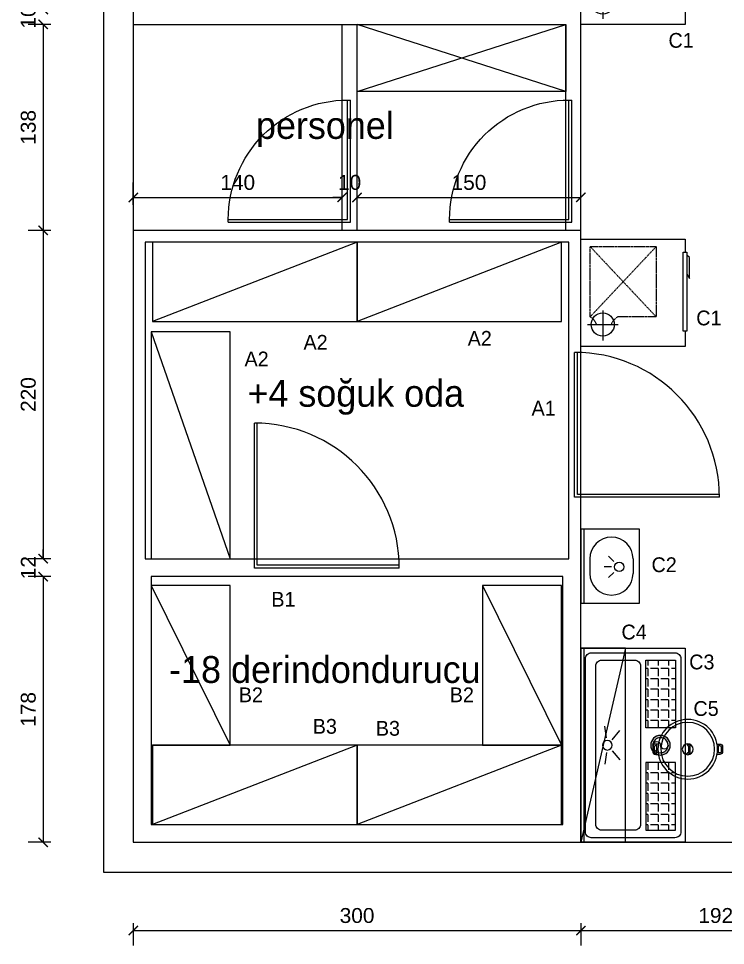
# Model space of a CAD drawing. Header units: centimetres. Extents: x 17223 to 23915, y 3231 to 4899.
# Drawn here: x 17223 to 17697, y 3231 to 3852 of the extents above; entities that cross this region are included whole.
import ezdxf

# ---------------------------------------------------------------- set-up
doc = ezdxf.new("R2010")
doc.units = ezdxf.units.CM
doc.header["$MEASUREMENT"] = 0
doc.linetypes.add('DASHED', pattern=[0.75, 0.5, -0.25])
for name, color, linetype in [('CIHAZ', 2, 'Continuous'), ('kapı ABD', 55, 'Continuous'), ('Kıtc-002 Çizgi', 7, 'Continuous'), ('S2000-002 Çizgi', 7, 'Continuous')]:
    doc.layers.add(name, color=color, linetype=linetype)
doc.styles.add('AUTOBAN', font='')
doc.styles.add('TAKSİM', font='GOTHIC.TTF', dxfattribs={"height": 20})
doc.styles.get('AUTOBAN').set_extended_font_data('Helvetica Normal Tr')
doc.dimstyles.new('AUTO_DIM_1-50', dxfattribs={"dimtxt": 10, "dimasz": 6.25, "dimexe": 10, "dimexo": 10, "dimgap": 5, "dimtad": 1, "dimdec": 1, "dimdsep": 46, "dimtxsty": 'AUTOBAN', "dimblk": 'ARCHTICK', "dimcen": 5, "dimclrd": 256, "dimclre": 256, "dimclrt": 256, "dimadec": 0, "dimazin": 0, "dimtfac": 1, "dimtdec": 1, "dimtix": 1, "dimtofl": 0, "dimtmove": 1, "dimatfit": 3, "dimfxl": 1, "dimtolj": 1, "dimtzin": 0, "dimlwd": -1, "dimlwe": -1, "dimarcsym": 0})

# ---------------------------------------------------------------- blocks, each defined once
blk = doc.blocks.new('ertye')
at = {"color": 7}
for points in [[(5346.78, 6525.24), (5429.19, 6477.66), (5381.61, 6395.25)], [(5347.75, 6526.92), (5431.84, 6478.37), (5383.29, 6394.28)]]:
    blk.add_lwpolyline(points, dxfattribs=at)
blk.add_arc((5431.84, 6478.37), 97.1, 150, 240, dxfattribs=at)
blk = doc.blocks.new('A$C48605E8C')
h = blk.add_hatch()
h.set_pattern_fill('ANGLE', color=256, angle=-90)
h.set_pattern_definition([(270, (-8424.3446, 5805.202), (6.985, -1e-15), [5.08, -1.905]), (360, (-8424.3446, 5805.202), (2e-15, 6.985), [5.08, -1.905])])
h.paths.add_polyline_path([(26.5, 122), (6.5, 122), (6.5, 76.57), (26.5, 76.57)])
h.paths.add_polyline_path([(26.5, 53.43), (6.5, 53.43), (6.5, 8), (26.5, 8)])
at = {"layer": 'S2000-002 Çizgi'}
h = blk.add_hatch(color=256, dxfattribs=at)
edge = h.paths.add_edge_path(flags=17)
edge.add_arc((16.65, 65), 5.06, 0, 360)
edge = h.paths.add_edge_path()
edge.add_arc((16.65, 65), 6.56, 0, 360)
for p, q in [((48.95, 68.71), (43.95, 74.81)), ((52.76, 69.94), (53.87, 77.76)), ((48.95, 61.29), (43.95, 55.19)), ((52.76, 60.06), (53.87, 52.24))]:
    blk.add_line(p, q, dxfattribs=at)
for points in [[(0, 130), (0, 0), (70, 0), (70, 130)], [(68, 130), (68, 0), (70, 0), (70, 130)], [(6.5, 122), (6.5, 76.57), (26.5, 76.57), (26.5, 122)], [(6.5, 8), (6.5, 53.43), (26.5, 53.43), (26.5, 8)]]:
    blk.add_lwpolyline(points, close=True, dxfattribs=at)
for points in [[(3, 123), (3, 7, 0.414214), (7, 3), (63, 3, 0.414214), (67, 7), (67, 123, 0.414214), (63, 127), (7, 127, 0.414214)], [(30, 118), (30, 12, 0.414214), (34, 8), (56, 8, 0.414214), (60, 12), (60, 118, 0.414214), (56, 122), (34, 122, 0.414214)]]:
    blk.add_lwpolyline(points, format="xyb", close=True, dxfattribs=at)
for centre, radius in [((16.65, 65), 6.56), ((16.65, 65), 5.06), ((52.26, 65), 3.19)]:
    blk.add_circle(centre, radius, dxfattribs=at)
for centre, start, end in [((14.12, 65), 180, 0), ((19.18, 65), 0, 180)]:
    blk.add_arc(centre, 2.53, start, end, dxfattribs=at)
blk = doc.blocks.new('A$C53E03B34')
at = {"layer": 'Kıtc-002 Çizgi'}
for points in [[(3.74, 16.55), (2, 16.55, -0.414214), (0, 18.55), (0, 21.45, -0.414214), (2, 23.45), (3.74, 23.45)], [(43.14, 16.55), (44.87, 16.55, 0.414214), (46.87, 18.55), (46.87, 21.45, 0.414214), (44.87, 23.45), (43.14, 23.45)]]:
    blk.add_lwpolyline(points, format="xyb", dxfattribs=at)
for points in [[(2.83, 17.55), (2, 17.55, -0.414214), (1, 18.55), (1, 21.45, -0.414214), (2, 22.45), (2.83, 22.45)], [(44.05, 17.55), (44.87, 17.55, 0.414214), (45.87, 18.55), (45.87, 21.45, 0.414214), (44.87, 22.45), (44.05, 22.45)]]:
    blk.add_lwpolyline(points, format="xyb", close=True, dxfattribs=at)
for points in [[(22.08, 23.4), (24.16, 21.79), (24.16, 18.12), (22.75, 16.4)], [(23.49, 23.65), (25.16, 22.26), (25.16, 17.69), (23.76, 16.35)]]:
    blk.add_lwpolyline(points, dxfattribs=at)
for radius in [20, 18, 3.66]:
    blk.add_circle((23.44, 20), radius, dxfattribs=at)
blk = doc.blocks.new('A$C15570075')
for p, q in [((0, 50), (0, 0)), ((2, 50), (2, 0)), ((39, 50), (39, 0)), ((22.04, 28.14), (18.5, 31.67)), ((6, 29.92), (6, 20.08)), ((35, 29.92), (35, 20.08)), ((20.52, 24.47), (15.52, 24.47)), ((22.04, 20.8), (18.5, 17.26))]:
    blk.add_line(p, q)
for points in [[(0, 50), (39, 50), (39, 0), (0, 0)], [(39, 50), (39, 0), (0, 0), (0, 50)]]:
    blk.add_lwpolyline(points, close=True)
blk.add_circle((25.71, 24.47), 3.19)
for centre, start, end in [((20.5, 29.92), 0, 180), ((20.5, 20.08), 180, 0)]:
    blk.add_arc(centre, 14.5, start, end)
blk = doc.blocks.new('wery5y')
blk.add_line((4066.81, 1057.69), (4067.5, 1059.5))
at = {"layer": 'kapı ABD', "color": 7}
for points in [[(3990.21, 1086.77), (4019.24, 1163.37)], [(4067.5, 1059.5), (3992.71, 1087.9), (4021.1, 1162.69)], [(4021.1, 1162.69), (4019.24, 1163.37)], [(4066.81, 1057.69), (3990.21, 1086.77)]]:
    blk.add_lwpolyline(points, dxfattribs=at)
blk.add_arc((3992.71, 1087.9), 80, 339.21235, 69.21235, dxfattribs=at)
blk = doc.blocks.new('A$C5B5611F4')
at = {"layer": 'CIHAZ', "color": 1}
for p, q in [((14.73, 68.47), (14.73, 47.92)), ((24.09, 58.19), (3.98, 58.19))]:
    blk.add_line(p, q, dxfattribs=at)
at = {"layer": 'CIHAZ', "color": 5, "linetype": 'DASHED'}
for p, q in [((19.82, 66.66), (67.01, 22.28)), ((67.01, 66.66), (19.82, 22.28))]:
    blk.add_line(p, q, dxfattribs=at)
at = {"layer": 'CIHAZ', "color": 5}
for points in [[(63.2, 1.82), (10.36, 1.82), (10.36, 4.32), (63.2, 4.32)], [(61.2, 1.82), (48.6, 1.82), (45.6, 0), (59.6, 0)]]:
    blk.add_lwpolyline(points, close=True, dxfattribs=at)
at = {"layer": 'CIHAZ', "color": 1}
blk.add_circle((14.73, 58.19), 7.76, dxfattribs=at)
at = {"layer": 'S2000-002 Çizgi', "linetype": 'DASHED'}
for p, q in [((19.82, 66.66), (67.01, 66.66)), ((67.01, 66.66), (67.01, 22.28)), ((19.82, 22.28), (19.82, 48.05)), ((67.01, 22.28), (19.82, 22.28))]:
    blk.add_line(p, q, dxfattribs=at)
at = {"layer": 'S2000-002 Çizgi'}
blk.add_lwpolyline([(10.36, 2.81), (0, 2.81), (0, 72.81), (72, 72.81), (72, 2.81), (63.2, 2.81)], dxfattribs=at)
at = {"layer": 'S2000-002 Çizgi', "linetype": 'DASHED'}
for centre, radius, start, end in [((11.6, 71.22), 9.4, 291.20794, 330.95663), ((11, 43.02), 10.16, 29.6907, 66.77515)]:
    blk.add_arc(centre, radius, start, end, dxfattribs=at)
blk = doc.blocks.new('_ArchTick')
at = {"color": 0, "linetype": 'ByBlock', "const_width": 0.15}
blk.add_lwpolyline([(-0.5, -0.5), (0.5, 0.5)], dxfattribs=at)
blk = doc.blocks.new('*D38')
at = {"transparency": 16777216}
for p, q in [((17239.4, 3857.88), (17239.4, 3864.13)), ((17244.4, 3857.88), (17229.4, 3857.88)), ((17244.4, 3847.88), (17229.4, 3847.88)), ((17239.4, 3847.88), (17239.4, 3841.63))]:
    blk.add_line(p, q, dxfattribs=at)
at = {"layer": 'Defpoints', "color": 0, "transparency": 16777216}
for p in [(17299.73, 3857.88), (17239.4, 3847.88), (17299.73, 3847.88)]:
    blk.add_point(p, dxfattribs=at)
at = {"transparency": 16777216, "xscale": 6.25, "yscale": 6.25, "zscale": 6.25}
for p, rotation in [((17239.4, 3857.88), 270), ((17239.4, 3847.88), 90)]:
    blk.add_blockref('_ArchTick', p, dxfattribs=dict(at, rotation=rotation))
at = {"transparency": 16777216, "insert": (17229.4, 3852.88), "char_height": 10, "attachment_point": 5, "rotation": 90, "style": 'AUTOBAN'}
blk.add_mtext('\\A1;10', dxfattribs=at)
blk = doc.blocks.new('*D39')
at = {"transparency": 16777216}
for p, q in [((17244.4, 3847.88), (17229.4, 3847.88)), ((17239.4, 3847.88), (17239.4, 3709.88)), ((17244.4, 3709.88), (17229.4, 3709.88))]:
    blk.add_line(p, q, dxfattribs=at)
at = {"layer": 'Defpoints', "color": 0, "transparency": 16777216}
for p in [(17299.73, 3847.88), (17239.4, 3709.88), (17299.73, 3709.88)]:
    blk.add_point(p, dxfattribs=at)
at = {"transparency": 16777216, "xscale": 6.25, "yscale": 6.25, "zscale": 6.25}
for p, rotation in [((17239.4, 3847.88), 90), ((17239.4, 3709.88), 270)]:
    blk.add_blockref('_ArchTick', p, dxfattribs=dict(at, rotation=rotation))
at = {"transparency": 16777216, "insert": (17229.4, 3778.88), "char_height": 10, "attachment_point": 5, "rotation": 90, "style": 'AUTOBAN'}
blk.add_mtext('\\A1;138', dxfattribs=at)
blk = doc.blocks.new('*D40')
at = {"transparency": 16777216}
for p, q in [((17244.4, 3709.88), (17229.4, 3709.88)), ((17239.4, 3709.88), (17239.4, 3489.88)), ((17244.4, 3489.88), (17229.4, 3489.88))]:
    blk.add_line(p, q, dxfattribs=at)
at = {"layer": 'Defpoints', "color": 0, "transparency": 16777216}
for p in [(17299.73, 3709.88), (17239.4, 3489.88), (17307.73, 3489.88)]:
    blk.add_point(p, dxfattribs=at)
at = {"transparency": 16777216, "xscale": 6.25, "yscale": 6.25, "zscale": 6.25}
for p, rotation in [((17239.4, 3709.88), 90), ((17239.4, 3489.88), 270)]:
    blk.add_blockref('_ArchTick', p, dxfattribs=dict(at, rotation=rotation))
at = {"transparency": 16777216, "insert": (17229.4, 3599.88), "char_height": 10, "attachment_point": 5, "rotation": 90, "style": 'AUTOBAN'}
blk.add_mtext('\\A1;220', dxfattribs=at)
blk = doc.blocks.new('*D41')
at = {"transparency": 16777216}
for p, q in [((17239.4, 3489.88), (17239.4, 3496.13)), ((17244.4, 3489.88), (17229.4, 3489.88)), ((17244.4, 3477.88), (17229.4, 3477.88)), ((17239.4, 3477.88), (17239.4, 3471.63))]:
    blk.add_line(p, q, dxfattribs=at)
at = {"layer": 'Defpoints', "color": 0, "transparency": 16777216}
for p in [(17307.73, 3489.88), (17239.4, 3477.88), (17311.73, 3477.88)]:
    blk.add_point(p, dxfattribs=at)
at = {"transparency": 16777216, "xscale": 6.25, "yscale": 6.25, "zscale": 6.25}
for p, rotation in [((17239.4, 3489.88), 270), ((17239.4, 3477.88), 90)]:
    blk.add_blockref('_ArchTick', p, dxfattribs=dict(at, rotation=rotation))
at = {"transparency": 16777216, "insert": (17229.4, 3483.88), "char_height": 10, "attachment_point": 5, "rotation": 90, "style": 'AUTOBAN'}
blk.add_mtext('\\A1;12', dxfattribs=at)
blk = doc.blocks.new('*D42')
at = {"transparency": 16777216}
for p, q in [((17244.4, 3477.88), (17229.4, 3477.88)), ((17239.4, 3477.88), (17239.4, 3299.88)), ((17244.4, 3299.88), (17229.4, 3299.88))]:
    blk.add_line(p, q, dxfattribs=at)
at = {"layer": 'Defpoints', "color": 0, "transparency": 16777216}
for p in [(17311.73, 3477.88), (17239.4, 3299.88), (17299.73, 3299.88)]:
    blk.add_point(p, dxfattribs=at)
at = {"transparency": 16777216, "xscale": 6.25, "yscale": 6.25, "zscale": 6.25}
for p, rotation in [((17239.4, 3477.88), 90), ((17239.4, 3299.88), 270)]:
    blk.add_blockref('_ArchTick', p, dxfattribs=dict(at, rotation=rotation))
at = {"transparency": 16777216, "insert": (17229.4, 3388.88), "char_height": 10, "attachment_point": 5, "rotation": 90, "style": 'AUTOBAN'}
blk.add_mtext('\\A1;178', dxfattribs=at)
blk = doc.blocks.new('*D43')
at = {"transparency": 16777216}
for p, q in [((17299.73, 3245.73), (17299.73, 3230.73)), ((17599.73, 3245.73), (17599.73, 3230.73)), ((17299.73, 3240.73), (17599.73, 3240.73))]:
    blk.add_line(p, q, dxfattribs=at)
at = {"layer": 'Defpoints', "color": 0, "transparency": 16777216}
for p in [(17299.73, 3299.88), (17599.73, 3299.88), (17599.73, 3240.73)]:
    blk.add_point(p, dxfattribs=at)
at = {"transparency": 16777216, "xscale": 6.25, "yscale": 6.25, "zscale": 6.25, "rotation": 180}
blk.add_blockref('_ArchTick', (17299.73, 3240.73), dxfattribs=at)
at = {"transparency": 16777216, "xscale": 6.25, "yscale": 6.25, "zscale": 6.25}
blk.add_blockref('_ArchTick', (17599.73, 3240.73), dxfattribs=at)
at = {"transparency": 16777216, "insert": (17449.73, 3250.73), "char_height": 10, "attachment_point": 5, "style": 'AUTOBAN'}
blk.add_mtext('\\A1;300', dxfattribs=at)
blk = doc.blocks.new('*D44')
at = {"transparency": 16777216}
for p, q in [((17599.73, 3245.73), (17599.73, 3230.73)), ((17792.15, 3245.73), (17792.15, 3230.73)), ((17599.73, 3240.73), (17792.15, 3240.73))]:
    blk.add_line(p, q, dxfattribs=at)
at = {"layer": 'Defpoints', "color": 0, "transparency": 16777216}
for p in [(17599.73, 3299.88), (17792.15, 3293.42), (17792.15, 3240.73)]:
    blk.add_point(p, dxfattribs=at)
at = {"transparency": 16777216, "xscale": 6.25, "yscale": 6.25, "zscale": 6.25, "rotation": 180}
blk.add_blockref('_ArchTick', (17599.73, 3240.73), dxfattribs=at)
at = {"transparency": 16777216, "xscale": 6.25, "yscale": 6.25, "zscale": 6.25}
blk.add_blockref('_ArchTick', (17792.15, 3240.73), dxfattribs=at)
at = {"transparency": 16777216, "insert": (17695.94, 3250.73), "char_height": 10, "attachment_point": 5, "style": 'AUTOBAN'}
blk.add_mtext('\\A1;192.4', dxfattribs=at)
blk = doc.blocks.new('*D48')
at = {"transparency": 16777216}
for p, q in [((17299.73, 3726.93), (17299.73, 3741.93)), ((17439.73, 3726.93), (17439.73, 3741.93)), ((17299.73, 3731.93), (17439.73, 3731.93))]:
    blk.add_line(p, q, dxfattribs=at)
at = {"layer": 'Defpoints', "color": 0, "transparency": 16777216}
for p in [(17439.73, 3731.93), (17299.73, 3709.88), (17439.73, 3709.88)]:
    blk.add_point(p, dxfattribs=at)
at = {"transparency": 16777216, "xscale": 6.25, "yscale": 6.25, "zscale": 6.25, "rotation": 180}
blk.add_blockref('_ArchTick', (17299.73, 3731.93), dxfattribs=at)
at = {"transparency": 16777216, "xscale": 6.25, "yscale": 6.25, "zscale": 6.25}
blk.add_blockref('_ArchTick', (17439.73, 3731.93), dxfattribs=at)
at = {"transparency": 16777216, "insert": (17369.73, 3741.93), "char_height": 10, "attachment_point": 5, "style": 'AUTOBAN'}
blk.add_mtext('\\A1;140', dxfattribs=at)
blk = doc.blocks.new('*D49')
at = {"transparency": 16777216}
for p, q in [((17439.73, 3726.93), (17439.73, 3741.93)), ((17449.73, 3726.93), (17449.73, 3741.93)), ((17439.73, 3731.93), (17433.48, 3731.93)), ((17449.73, 3731.93), (17455.98, 3731.93))]:
    blk.add_line(p, q, dxfattribs=at)
at = {"layer": 'Defpoints', "color": 0, "transparency": 16777216}
for p in [(17449.73, 3731.93), (17439.73, 3709.88), (17449.73, 3709.88)]:
    blk.add_point(p, dxfattribs=at)
at = {"transparency": 16777216, "xscale": 6.25, "yscale": 6.25, "zscale": 6.25}
blk.add_blockref('_ArchTick', (17439.73, 3731.93), dxfattribs=at)
at = {"transparency": 16777216, "xscale": 6.25, "yscale": 6.25, "zscale": 6.25, "rotation": 180}
blk.add_blockref('_ArchTick', (17449.73, 3731.93), dxfattribs=at)
at = {"transparency": 16777216, "insert": (17444.73, 3741.93), "char_height": 10, "attachment_point": 5, "style": 'AUTOBAN'}
blk.add_mtext('\\A1;10', dxfattribs=at)
blk = doc.blocks.new('*D50')
at = {"transparency": 16777216}
for p, q in [((17449.73, 3726.93), (17449.73, 3741.93)), ((17599.73, 3726.93), (17599.73, 3741.93)), ((17449.73, 3731.93), (17599.73, 3731.93))]:
    blk.add_line(p, q, dxfattribs=at)
at = {"layer": 'Defpoints', "color": 0, "transparency": 16777216}
for p in [(17599.73, 3731.93), (17449.73, 3709.88), (17599.73, 3709.88)]:
    blk.add_point(p, dxfattribs=at)
at = {"transparency": 16777216, "xscale": 6.25, "yscale": 6.25, "zscale": 6.25, "rotation": 180}
blk.add_blockref('_ArchTick', (17449.73, 3731.93), dxfattribs=at)
at = {"transparency": 16777216, "xscale": 6.25, "yscale": 6.25, "zscale": 6.25}
blk.add_blockref('_ArchTick', (17599.73, 3731.93), dxfattribs=at)
at = {"transparency": 16777216, "insert": (17524.73, 3741.93), "char_height": 10, "attachment_point": 5, "style": 'AUTOBAN'}
blk.add_mtext('\\A1;150', dxfattribs=at)

msp = doc.modelspace()

# ---------------------------------------------------------------- linework, layer by layer
for p, q in [((17279.73, 4199.88), (17279.73, 3279.88)), ((17299.73, 4179.88), (17299.73, 3299.88)), ((17599.73, 3709.88), (17599.73, 4179.88)), ((17299.73, 3847.88), (17589.73, 3847.88)), ((17439.73, 3709.88), (17439.73, 3847.88)), ((17449.73, 3709.88), (17449.73, 3847.88)), ((17449.73, 3802.88), (17589.73, 3847.88)), ((17589.73, 3802.88), (17449.73, 3847.88)), ((17589.73, 3709.88), (17589.73, 3847.88)), ((17599.73, 3709.88), (17299.73, 3709.88)), ((17299.73, 3709.88), (17299.73, 3299.88)), ((17599.73, 3299.88), (17599.73, 3709.88)), ((17591.73, 3701.88), (17307.73, 3701.88)), ((17307.73, 3701.88), (17307.73, 3489.88)), ((17449.73, 3701.88), (17312.73, 3648.88)), ((17586.73, 3701.88), (17449.73, 3648.88)), ((17591.73, 3489.88), (17591.73, 3701.88)), ((17311.73, 3641.88), (17364.73, 3489.88)), ((17307.73, 3489.88), (17591.73, 3489.88)), ((17311.73, 3471.88), (17364.73, 3364.88)), ((17533.73, 3471.88), (17586.73, 3364.88)), ((17629.73, 3429.88), (17599.73, 3299.88)), ((17449.73, 3364.88), (17312.73, 3311.88)), ((17586.73, 3364.88), (17449.73, 3311.88)), ((17299.73, 3299.88), (18126.73, 3299.88)), ((17299.73, 3299.88), (17599.73, 3299.88)), ((17279.73, 3279.88), (18146.73, 3279.88))]:
    msp.add_line(p, q)
for points in [[(17449.73, 3847.88), (17589.73, 3847.88), (17589.73, 3802.88), (17449.73, 3802.88)], [(17312.73, 3648.88), (17449.73, 3648.88), (17449.73, 3701.88), (17312.73, 3701.88)], [(17449.73, 3648.88), (17586.73, 3648.88), (17586.73, 3701.88), (17449.73, 3701.88)], [(17364.73, 3489.88), (17364.73, 3641.88), (17311.73, 3641.88), (17311.73, 3489.88)], [(17311.73, 3311.88), (17587.73, 3311.88), (17587.73, 3477.88), (17311.73, 3477.88)], [(17364.73, 3364.88), (17364.73, 3471.88), (17311.73, 3471.88), (17311.73, 3364.88)], [(17586.73, 3364.88), (17586.73, 3471.88), (17533.73, 3471.88), (17533.73, 3364.88)], [(17599.73, 3299.88), (17629.73, 3299.88), (17629.73, 3429.88), (17599.73, 3429.88)], [(17312.73, 3311.88), (17449.73, 3311.88), (17449.73, 3364.88), (17312.73, 3364.88)], [(17449.73, 3311.88), (17586.73, 3311.88), (17586.73, 3364.88), (17449.73, 3364.88)]]:
    msp.add_lwpolyline(points, close=True)

# ---------------------------------------------------------------- block references
at = {"xscale": -1, "rotation": 339.2123458336271}
for p in [(20790.12, 1283.09), (20938.42, 1283.09)]:
    msp.add_blockref('wery5y', p, dxfattribs=at)
msp.add_blockref('A$C15570075', (17599.73, 3459.91))
at = {"xscale": -1}
msp.add_blockref('A$C48605E8C', (17669.73, 3299.88), dxfattribs=at)
at = {"layer": 'kapı ABD', "rotation": 209.9999999995886}
for p in [(19060.42, 11857.39), (18845.85, 11809.98), (18845.85, 11809.98)]:
    msp.add_blockref('ertye', p, dxfattribs=at)
at = {"layer": 'Kıtc-002 Çizgi', "xscale": -1, "rotation": 180}
msp.add_blockref('A$C53E03B34', (17647.89, 3382.2), dxfattribs=at)
at = {"layer": 'S2000-002 Çizgi', "rotation": 90}
for p in [(17672.55, 3847.72), (17672.55, 3632.06)]:
    msp.add_blockref('A$C5B5611F4', p, dxfattribs=at)

# ---------------------------------------------------------------- texts
at = {"style": 'TAKSİM'}
for s, height, p in [('C1', 9.9, (17658.44, 3832.22, 0)), ('personel', 18, (17381.99, 3771.16)), ('C1', 9.9, (17677.05, 3646.23, 0)), ('A2', 9.9, (17413.83, 3629.92, 0)), ('A2', 9.9, (17523.85, 3632.55, 0)), ('A2', 9.9, (17374.3, 3618.73, 0)), ('+4 soğuk oda', 18, (17376.25, 3591.69)), ('A1', 9.9, (17566.68, 3585.81, 0)), ('C2', 9.9, (17647.08, 3480.89, 0)), ('B1', 9.9, (17392.28, 3457.74, 0)), ('C4', 9.9, (17626.93, 3435.8, 0)), ('-18 derindondurucu', 18, (17323.77, 3406.63)), ('C3', 9.9, (17672.33, 3415.73, 0)), ('B2', 9.9, (17370.47, 3393.71, 0)), ('B2', 9.9, (17511.85, 3393.71, 0)), ('C5', 9.9, (17675.17, 3384.54, 0)), ('B3', 9.9, (17420.02, 3372.59, 0)), ('B3', 9.9, (17462.3, 3371.27, 0))]:
    msp.add_text(s, height=height, dxfattribs=at).set_placement(p)

# ---------------------------------------------------------------- dimensions: what is measured, and where the dimension line sits
for base, p1, p2, picture, middle in [((17239.4, 3847.88), (17299.73, 3857.88), (17299.73, 3847.88), '*D38', (17229.4, 3852.88)), ((17239.4, 3709.88), (17299.73, 3847.88), (17299.73, 3709.88), '*D39', (17229.4, 3778.88)), ((17239.4, 3489.88), (17299.73, 3709.88), (17307.73, 3489.88), '*D40', (17229.4, 3599.88)), ((17239.4, 3477.88), (17307.73, 3489.88), (17311.73, 3477.88), '*D41', (17229.4, 3483.88)), ((17239.4, 3299.88), (17311.73, 3477.88), (17299.73, 3299.88), '*D42', (17229.4, 3388.88))]:
    dim = msp.add_linear_dim(base=base, p1=p1, p2=p2, angle=90, dimstyle='AUTO_DIM_1-50', override={"dimfxl": 5, "dimfxlon": 1})
    dim.commit()
    dim.dimension.update_dxf_attribs({"geometry": picture, "text_midpoint": middle})
for base, p1, p2, picture, middle in [((17439.73, 3731.93), (17299.73, 3709.88), (17439.73, 3709.88), '*D48', (17369.73, 3741.93)), ((17449.73, 3731.93), (17439.73, 3709.88), (17449.73, 3709.88), '*D49', (17444.73, 3741.93)), ((17599.73, 3731.93), (17449.73, 3709.88), (17599.73, 3709.88), '*D50', (17524.73, 3741.93)), ((17599.73, 3240.73), (17299.73, 3299.88), (17599.73, 3299.88), '*D43', (17449.73, 3250.73)), ((17792.15, 3240.73), (17599.73, 3299.88), (17792.15, 3293.42), '*D44', (17695.94, 3250.73))]:
    dim = msp.add_linear_dim(base=base, p1=p1, p2=p2, dimstyle='AUTO_DIM_1-50', override={"dimfxl": 5, "dimfxlon": 1})
    dim.commit()
    dim.dimension.update_dxf_attribs({"geometry": picture, "text_midpoint": middle})

doc.saveas('drawing.dxf')
